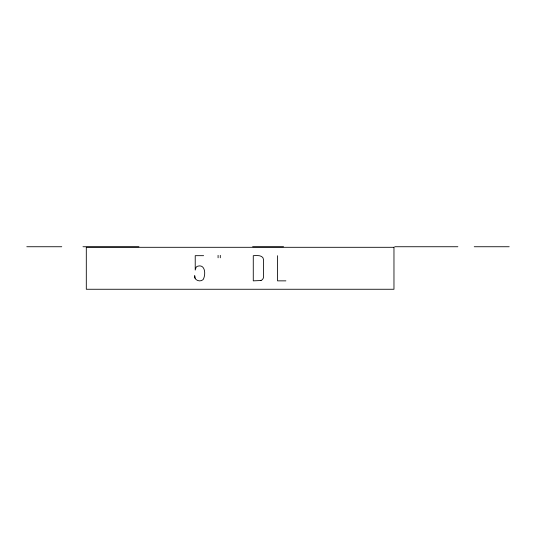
<?xml version="1.0" encoding="UTF-8"?>
<svg xmlns="http://www.w3.org/2000/svg" width="536" height="536" viewBox="0 0 536 536"><rect width="100%" height="100%" fill="white"/><g stroke="black" fill="none" stroke-linecap="round" stroke-linejoin="round"><path stroke-width="0.8" d="M26.8 246.741L61.761 246.741M82.986 246.741L138.951 246.741M252.617 246.741L283.544 246.741M394.737 246.741L457.871 246.741M474.239 246.741L509.2 246.741M203.62 255.672L195.225 255.672L195.225 270.05L196.136 267.216L197.235 266.338C205.462 263.431 206.018 274.881 203.09 279.631C200.029 282.492 193.878 280.221 194.702 275.645L195.017 278.218M285.896 280.857L277.534 280.857L277.534 255.706M220.296 255.33L220.296 257.803M218.092 255.33L218.092 257.803M260.985 280.522L253.273 280.857L253.273 255.706C256.891 255.464 263.37 254.761 263.591 260.007L263.591 276.556A4.295 4.295 0 0 1 260.985 280.522M393.967 247.304L86.303 247.304L86.303 289.259L393.967 289.259L393.967 247.304"/></g></svg>
